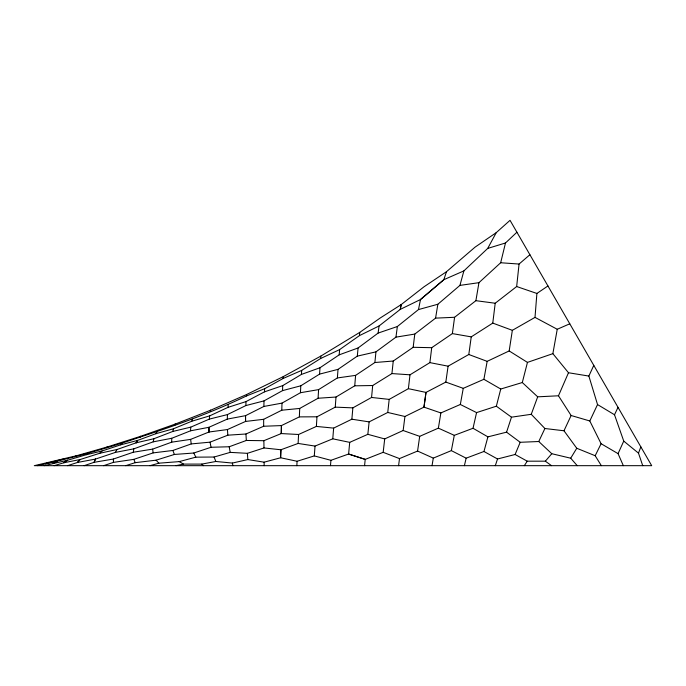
<?xml version="1.0" encoding="UTF-8"?>
<svg xmlns="http://www.w3.org/2000/svg" width="686" height="686" viewBox="0 0 686 686"><rect width="100%" height="100%" fill="white"/><g stroke="black" fill="none" stroke-linecap="round" stroke-linejoin="round"><path stroke-width="1.03" d="M84.129 465.674L651.7 465.674L510.041 220.326L496.252 232.64L475.064 247.14L446.475 271.716L424.008 286.791L401.156 304.627L380.233 317.987L359.756 332.384L320.799 356.111L283.258 376.631L246.591 394.527L210.551 410.245L175.153 424.111L140.639 436.305L107.522 446.886L76.643 455.71L34.3 465.674L84.138 465.674L94.093 462.321L113.447 459.02L133.273 452.237L152.635 449.116L171.714 442.161L171.732 438.285L190.502 430.817L208.896 427.309L227.306 419.095L245.545 415.665L263.853 406.455L282.006 403.119L300.451 392.718L318.604 389.614L337.375 377.943L355.614 375.371L374.882 362.517L393.258 361.025L413.161 347.305L431.726 347.682L452.366 333.602L471.239 336.869L492.771 323.097L495.206 303.238L516.661 286.534L519.062 264.05L529.901 254.72M227.315 419.095L227.435 414.593L245.837 405.58L264.024 400.881L282.512 390.626L300.794 385.798L319.573 374.119L338.018 369.36L357.303 356.128L375.954 351.858L395.951 337.143L414.79 334.073L435.576 318.132L454.586 317.284L475.887 300.682L478.948 282.675L500.669 262.747L505.488 242.99L516.91 232.228M263.861 406.455L264.024 400.881M171.714 442.161L190.614 439.383L209.016 432L227.452 429.556L245.554 421.436L263.664 419.309L281.783 410.211L281.997 403.119M133.813 459.363L153.158 452.889L172.881 450.47L191.257 443.919L210.045 442.161L227.829 435.181L245.948 433.998L263.664 426.255L281.432 425.586L299.353 416.882L299.722 408.444L318.081 398.249L335.994 397.031L354.731 385.824L372.695 385.523L391.938 373.578L410.005 374.805L429.882 362.628L448.087 366.178L468.795 354.499L487.163 361.351L509.175 350.94L512.348 330.326L535.011 317.386L536.889 293.454L547.942 285.968M282.512 390.626L282.743 385.609L301.437 374.419L319.985 367.756L339.193 354.842L358.075 347.974L378.123 333.079L397.357 326.519L418.477 309.575L437.857 304.25L459.929 285.393L478.948 282.675M300.451 392.718L300.794 385.798M245.845 405.58L246.042 401.584L264.47 391.852L282.752 385.609M230.179 452.374L247.406 453.326L263.981 447.949L280.9 449.767L298.118 443.439L298.573 434.495L316.366 426.426L333.645 428.107L351.858 419.206L369.128 421.881L387.744 412.466L404.929 416.488L423.974 407.132L440.866 412.946L460.332 404.483L476.573 412.603L496.355 406.198L511.473 417.174L531.256 414.301L544.907 428.51L563.986 430.774L576.755 448.258L595.182 455.727L601.339 465.674M264.47 391.852L264.65 388.722L283.155 378.458L301.669 370.406L320.636 358.504L339.621 349.603L359.421 335.634L379.041 325.987L400.29 309.369L420.501 299.525L443.825 279.699L463.882 270.893L487.72 248.409L496.252 232.64M283.155 378.458L283.258 376.631M301.437 374.419L301.669 370.406M296.841 465.674L297.081 461.266L314.299 455.907L330.926 460.315L348.608 454.029L365.218 459.388L383.165 452.323L399.501 458.6L417.568 451.054L433.312 458.119L451.345 450.616L466.146 458.171L483.956 451.482L497.53 458.985L515.1 454.492L527.225 461.181L545.353 461.181L551.527 465.674M318.09 398.249L318.596 389.614M316.375 426.426L316.975 416.805L335.257 407.141L352.861 407.861L371.555 397.46L389.185 399.389L408.384 388.679L425.997 392.409L445.814 382.085L463.264 388.345L483.887 379.298L500.754 389.031L522.303 382.531L527.457 362.388L552.865 353.659L557.246 329.271L569.783 323.801M319.573 374.119L319.985 367.756M320.636 358.504L320.799 356.111M335.257 407.141L335.994 397.031M337.383 377.935L338.009 369.36M314.299 455.907L315.028 446.08L332.77 438.817L349.714 442.359L367.842 434.324L384.7 438.929L403.145 430.508L419.695 436.347L438.363 428.141L454.295 435.344L473.031 428.27L487.909 436.862L506.568 432.163L520.202 442.29L538.759 441.51L551.784 453.712L570.709 458.205L577.243 465.674M190.511 430.817L190.794 427.129L209.307 419.112L227.443 414.593M339.193 354.842L339.613 349.603M332.77 438.817L333.645 428.107M37.559 465.674C72.141 457.939 106.433 448.695 139.944 437.136C176.165 425.406 212.12 412.397 246.471 395.959L246.591 394.527M330.481 465.674L330.918 460.315M354.739 385.824L355.605 375.371M351.867 419.206L352.861 407.861M357.312 356.128L358.075 347.974M349.706 442.359L348.608 454.029L365.209 459.388L364.566 465.674M371.563 397.46L372.695 385.523M44.178 465.674L67.528 460.263L86.204 454.732L102.051 450.976L120.65 444.837L137.5 440.446L155.962 433.672L173.447 428.784L191.806 421.221L209.642 415.888L227.975 407.364L228.224 404.877M374.89 362.517L375.945 351.858M209.316 419.112L209.642 415.888M359.421 335.634L359.756 332.384M367.85 434.324L369.119 421.881M391.938 373.578L393.25 361.025M387.753 412.466L389.185 399.389M383.174 452.323L384.7 438.929M408.384 388.679L409.996 374.805M413.161 347.305L414.79 334.073M429.882 362.628L431.726 347.682M403.154 430.508L404.929 416.488M378.123 333.079L379.041 325.987M398.583 465.674L399.501 458.6M395.951 337.143L397.357 326.519M452.366 333.602L454.586 317.284M468.804 354.499L471.239 336.869M445.823 382.085L448.087 366.178M417.577 451.054L419.695 436.347M133.281 452.237L133.83 448.841L153.201 441.844L171.732 438.285M435.576 318.132L437.857 304.25M438.371 428.141L440.866 412.946M432.026 465.674L433.303 458.119M400.29 309.369L401.156 304.627L400.29 309.369M460.332 404.483L463.256 388.345M483.896 379.298L487.163 361.351M451.354 450.616L454.286 435.344M418.477 309.575L420.501 299.525L443.825 279.699L446.475 271.716M473.031 428.27L476.564 412.603M191.806 421.221L192.26 419.206M464.396 465.674L466.146 458.171M153.21 441.844L153.947 438.714L172.761 431.46L190.794 427.129M172.761 431.46L173.438 428.784M496.355 406.198L500.746 389.031M483.964 451.482L487.909 436.862M459.937 285.393L463.882 270.893M506.568 432.163L511.473 417.174M495.301 465.674L497.522 458.985M531.256 414.301L537.687 396.834L558.473 395.779L571.121 415.51L589.806 420.972L601.09 443.705L618.052 453.643L623.342 465.674M642.731 465.674L638.486 453.137L640.844 446.869M515.1 454.492L520.202 442.29M558.473 395.779L568.488 372.747L552.865 353.659M618.052 453.643L623.745 441.107L614.51 414.756L597.532 404.56L588.871 376.065L593.776 365.364M563.986 430.774L571.121 415.51M589.806 420.972L597.532 404.56M538.759 441.51L544.907 428.51M614.51 414.756L618.026 407.338M595.182 455.727L601.09 443.705M67.571 465.674L77.449 462.458L95.44 459.097L115.351 452.408L116.937 449.519L136.162 442.813L153.956 438.714M570.709 458.205L576.755 448.258M524.336 465.674L527.217 461.181M545.353 461.181L551.784 453.712M120.659 444.837L122.228 443.242M54.203 465.674L63.798 462.758L80.108 459.534L99.667 453.292L102.051 450.976M86.204 454.732L88.897 453.06M53.191 463.187L57.547 461.232M74.577 456.644L76.643 455.71M103.62 465.674L113.473 462.373L133.821 459.363L135.219 462.664L156.074 460.177L174.39 454.458L193.769 453.017L211.048 447.272L229.218 446.757L246.334 440.463L263.878 440.695L281.251 433.569L298.582 434.495M246.471 395.959L264.65 388.722M49.178 462.518L45.508 463.719L63.284 459.097M227.975 407.364L246.051 401.584M125.701 465.674L135.228 462.664M487.72 248.409L505.488 242.99M149.977 465.674L158.86 463.187L179.243 461.609L195.836 457.159L214.083 457.03L230.187 452.374L229.21 446.757M175.942 465.674L183.479 464.096L201.821 464.096L215.841 461.481L232.383 463.059L247.835 459.56L264.119 462.175L280.608 457.768L297.089 461.266M99.667 453.292L116.937 449.519M115.351 452.408L133.839 448.841M281.783 410.211L299.731 408.444M299.353 416.882L316.983 416.805M500.669 262.747L519.062 264.05M475.887 300.682L495.206 303.238M298.11 443.439L315.037 446.08M568.488 372.747L588.871 376.065M516.661 286.534L536.889 293.454M492.771 323.097L512.348 330.326M535.011 317.386L557.246 329.271M179.243 461.609L183.462 464.096M509.175 350.94L527.457 362.388M623.745 441.107L638.486 453.137M522.303 382.531L537.687 396.834M201.821 464.096L203.468 465.674M156.074 460.177L158.852 463.187M193.761 453.017L195.836 457.159M214.075 457.03L215.841 461.481M172.872 450.47L174.39 454.458M232.374 463.059L232.897 465.674M210.036 442.161L211.048 447.272M190.605 439.383L191.257 443.919M152.626 449.116L153.158 452.889M247.397 453.326L247.835 459.56M227.443 429.556L227.829 435.181M245.948 433.998L246.334 440.463M263.87 440.695L263.981 447.949M264.11 462.175L264.161 465.674M263.656 419.309L263.673 426.255M281.432 425.586L281.26 433.569L281.423 425.586M280.9 449.767L280.608 457.768L280.891 449.767M425.997 392.401L423.974 407.132L425.997 392.409M210.551 410.245L210.353 411.386L210.551 410.245M175.153 424.111L174.776 425.046L175.153 424.111M95.44 459.097L94.093 462.321L95.431 459.097M156.837 431.957L155.971 433.672L156.837 431.957M137.5 440.446L136.171 442.813L137.5 440.446M140.639 436.305L139.944 437.136L140.639 436.305M80.108 459.534L77.458 462.458L80.099 459.534M107.522 446.886L106.321 447.709L107.513 446.886M67.528 460.263L63.807 462.758L67.52 460.263M209.016 432L208.896 427.309L209.024 432M113.473 462.373L113.447 459.02L113.464 462.373M245.554 421.436L245.537 415.665L245.562 421.436"/></g></svg>
